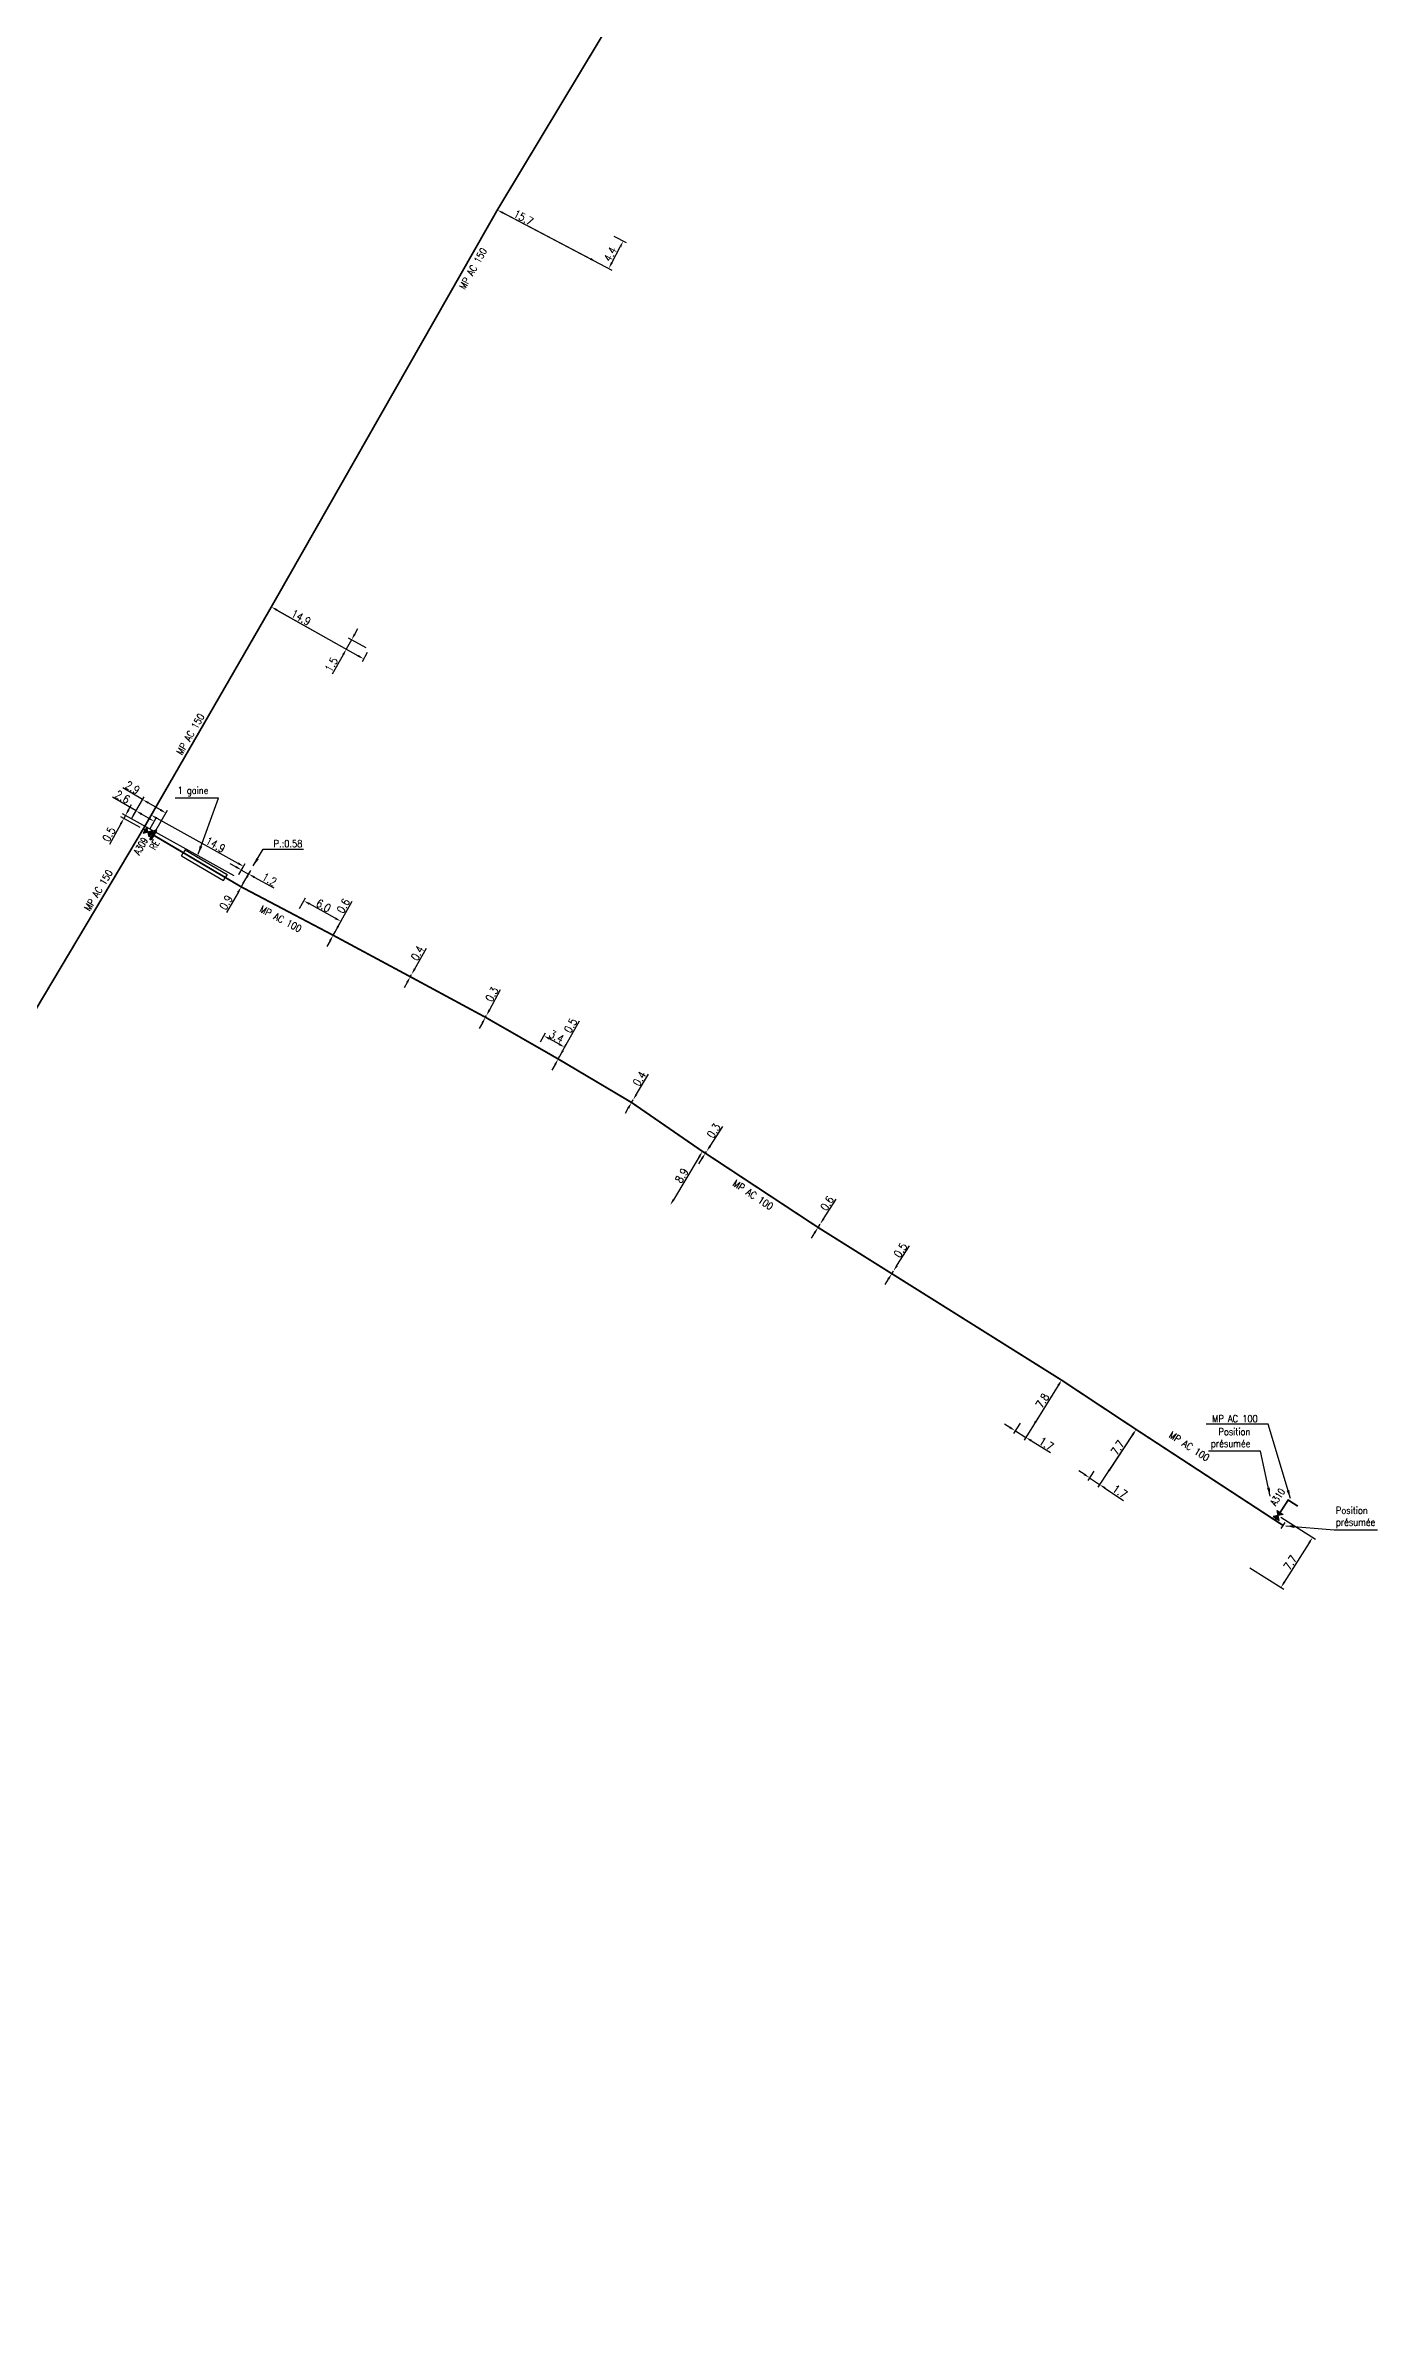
# Model space of a CAD drawing. Header units: millimetres. Extents: x 185000 to 186005, y 127000 to 128000.
# Drawn here: x 185246.9 to 185434.2, y 127181.3 to 127500.2 of the extents above; entities that cross this region are included whole.
import ezdxf
from ezdxf.enums import TextEntityAlignment as Align

# ---------------------------------------------------------------- set-up
doc = ezdxf.new("R2010")
doc.units = ezdxf.units.MM
doc.header["$PDMODE"] = 34
doc.layers.get('0').update_dxf_attribs({"linetype": 'CONTINUOUS'})
doc.layers.get('DEFPOINTS').update_dxf_attribs({"linetype": 'CONTINUOUS'})
for name, color, linetype in [('G_120', 4, 'CONTINUOUS'), ('G_300', 7, 'CONTINUOUS'), ('G_340', 7, 'CONTINUOUS'), ('G_400', 7, 'CONTINUOUS')]:
    doc.layers.add(name, color=color, linetype=linetype)
doc.styles.add('G_ROMANS', font='ROMANS.SHX', dxfattribs={"width": 0.75})
doc.styles.get("Standard").update_dxf_attribs({"font": 'romans.shx', "width": 0.85})
doc.linetypes.add('G_TYPB_AP', pattern='A,5,-0.3,["o",Standard,S=1.5,R=0,X=0,Y=-0.5],-1.65', length=6.95)
doc.linetypes.add('G_TYPB_PE', pattern='A,5,-0.3,["o",Standard,S=1.5,R=0,X=0,Y=-0.5],-1.65', length=6.95)
doc.dimstyles.get("Standard").update_dxf_attribs({"dimtxt": 1.5, "dimasz": 1.2, "dimexe": 0.625, "dimexo": 0.625, "dimgap": 0.25, "dimtad": 1, "dimdec": 1, "dimzin": 0, "dimdsep": 46, "dimtxsty": 'Standard', "dimcen": -0.5, "dimadec": 0, "dimazin": 0, "dimtfac": 1, "dimtdec": 1, "dimtmove": 0, "dimatfit": 3, "dimfxl": 0, "dimtolj": 1, "dimtzin": 0, "dimarcsym": 0})

# ---------------------------------------------------------------- blocks, each defined once
blk = doc.blocks.new('*D412')
at = {"layer": 'DEFPOINTS', "color": 0, "linetype": 'Continuous', "transparency": 16777216}
for p in [(185366.11, 127327.91), (185366.11, 127327.91), (185365.87, 127327.53)]:
    blk.add_point(p, dxfattribs=at)
at = {"layer": 'G_120', "color": 0, "linetype": 'Continuous', "lineweight": -2, "transparency": 16777216}
for p, q in [((185366.59, 127328.67), (185368.36, 127331.43)), ((185365.87, 127327.53), (185366.11, 127327.91)), ((185365.38, 127326.77), (185364.9, 127326.01))]:
    blk.add_line(p, q, dxfattribs=at)
at = {"layer": 'G_120', "color": 0, "linetype": 'Continuous', "transparency": 16777216}
for points in [[(185366.47, 127328.75), (185366.72, 127328.59), (185366.11, 127327.91)], [(185365.26, 127326.85), (185365.51, 127326.69), (185365.87, 127327.53)]]:
    blk.add_solid(points, dxfattribs=at)
at = {"layer": 'G_120', "color": 0, "linetype": 'Continuous', "transparency": 16777216, "insert": (185367.09, 127330.83), "char_height": 1.125, "attachment_point": 5, "rotation": 57.3788}
blk.add_mtext('\\A1;0.5', dxfattribs=at)
blk = doc.blocks.new('*D413')
at = {"layer": 'DEFPOINTS', "color": 0, "linetype": 'Continuous', "transparency": 16777216}
for p in [(185355.79, 127334.49), (185355.79, 127334.49), (185355.5, 127334.03)]:
    blk.add_point(p, dxfattribs=at)
at = {"layer": 'G_120', "color": 0, "linetype": 'Continuous', "lineweight": -2, "transparency": 16777216}
for p, q in [((185356.28, 127335.25), (185358.04, 127338.02)), ((185355.5, 127334.03), (185355.79, 127334.49)), ((185355.01, 127333.27), (185354.53, 127332.51))]:
    blk.add_line(p, q, dxfattribs=at)
at = {"layer": 'G_120', "color": 0, "linetype": 'Continuous', "transparency": 16777216}
for points in [[(185356.15, 127335.33), (185356.4, 127335.17), (185355.79, 127334.49)], [(185354.88, 127333.35), (185355.14, 127333.19), (185355.5, 127334.03)]]:
    blk.add_solid(points, dxfattribs=at)
at = {"layer": 'G_120', "color": 0, "linetype": 'Continuous', "transparency": 16777216, "insert": (185356.77, 127337.42), "char_height": 1.125, "attachment_point": 5, "rotation": 57.4392}
blk.add_mtext('\\A1;0.6', dxfattribs=at)
blk = doc.blocks.new('*D414')
at = {"layer": 'DEFPOINTS', "color": 0, "linetype": 'Continuous', "transparency": 16777216}
for p in [(185339.24, 127344.72), (185334.71, 127337.16), (185334.71, 127337.16)]:
    blk.add_point(p, dxfattribs=at)
at = {"layer": 'G_120', "color": 0, "linetype": 'Continuous', "lineweight": -2, "transparency": 16777216}
blk.add_line((185338.78, 127343.95), (185335.18, 127337.93), dxfattribs=at)
at = {"layer": 'G_120', "color": 0, "linetype": 'Continuous', "transparency": 16777216}
for points in [[(185338.65, 127344.03), (185338.91, 127343.87), (185339.24, 127344.72)], [(185335.05, 127338), (185335.31, 127337.85), (185334.71, 127337.16)]]:
    blk.add_solid(points, dxfattribs=at)
at = {"layer": 'G_120', "color": 0, "linetype": 'Continuous', "transparency": 16777216, "insert": (185336.33, 127341.32), "char_height": 1.125, "attachment_point": 5, "rotation": 59.1218}
blk.add_mtext('\\A1;8.9', dxfattribs=at)
blk = doc.blocks.new('*D415')
at = {"layer": 'DEFPOINTS', "color": 0, "linetype": 'Continuous', "transparency": 16777216}
for p in [(185339.66, 127344.46), (185339.83, 127344.71), (185339.83, 127344.71)]:
    blk.add_point(p, dxfattribs=at)
at = {"layer": 'G_120', "color": 0, "linetype": 'Continuous', "lineweight": -2, "transparency": 16777216}
for p, q in [((185340.32, 127345.47), (185342.11, 127348.21)), ((185339.17, 127343.71), (185338.68, 127342.95)), ((185339.66, 127344.46), (185339.83, 127344.71))]:
    blk.add_line(p, q, dxfattribs=at)
at = {"layer": 'G_120', "color": 0, "linetype": 'Continuous', "transparency": 16777216}
for points in [[(185339.05, 127343.79), (185339.3, 127343.63), (185339.66, 127344.46)], [(185340.19, 127345.55), (185340.45, 127345.38), (185339.83, 127344.71)]]:
    blk.add_solid(points, dxfattribs=at)
at = {"layer": 'G_120', "color": 0, "linetype": 'Continuous', "transparency": 16777216, "insert": (185340.83, 127347.62), "char_height": 1.125, "attachment_point": 5, "rotation": 56.8593}
blk.add_mtext('\\A1;0.3', dxfattribs=at)
blk = doc.blocks.new('*D416')
at = {"layer": 'DEFPOINTS', "color": 0, "linetype": 'Continuous', "transparency": 16777216}
for p in [(185316.25, 127359.72), (185316.95, 127360.98), (185318.96, 127357.71)]:
    blk.add_point(p, dxfattribs=at)
at = {"layer": 'G_120', "color": 0, "linetype": 'Continuous', "lineweight": -2, "transparency": 16777216}
for p, q in [((185316.48, 127360.13), (185317.17, 127361.39)), ((185319.09, 127359.79), (185317.73, 127360.54)), ((185319.19, 127358.12), (185320.1, 127359.77))]:
    blk.add_line(p, q, dxfattribs=at)
at = {"layer": 'G_120', "color": 0, "linetype": 'Continuous', "transparency": 16777216}
for points in [[(185317.81, 127360.67), (185317.66, 127360.41), (185316.95, 127360.98)], [(185319.16, 127359.92), (185319.02, 127359.66), (185319.88, 127359.36)]]:
    blk.add_solid(points, dxfattribs=at)
at = {"layer": 'G_120', "color": 0, "linetype": 'Continuous', "transparency": 16777216, "insert": (185318.72, 127360.86), "char_height": 1.125, "attachment_point": 5, "rotation": 331.0378}
blk.add_mtext('\\A1;3.4', dxfattribs=at)
blk = doc.blocks.new('*D417')
at = {"layer": 'DEFPOINTS', "color": 0, "linetype": 'Continuous', "transparency": 16777216}
for p in [(185318.96, 127357.71), (185319.18, 127358.1), (185319.18, 127358.1)]:
    blk.add_point(p, dxfattribs=at)
at = {"layer": 'G_120', "color": 0, "linetype": 'Continuous', "lineweight": -2, "transparency": 16777216}
for p, q in [((185319.62, 127358.89), (185321.94, 127363.08)), ((185318.53, 127356.92), (185318.09, 127356.13)), ((185318.96, 127357.71), (185319.18, 127358.1))]:
    blk.add_line(p, q, dxfattribs=at)
at = {"layer": 'G_120', "color": 0, "linetype": 'Continuous', "transparency": 16777216}
for points in [[(185318.4, 127356.99), (185318.66, 127356.85), (185318.96, 127357.71)], [(185319.49, 127358.96), (185319.75, 127358.81), (185319.18, 127358.1)]]:
    blk.add_solid(points, dxfattribs=at)
at = {"layer": 'G_120', "color": 0, "linetype": 'Continuous', "transparency": 16777216, "insert": (185320.71, 127362.4), "char_height": 1.125, "attachment_point": 5, "rotation": 61.0411}
blk.add_mtext('\\A1;0.5', dxfattribs=at)
blk = doc.blocks.new('*D418')
at = {"layer": 'DEFPOINTS', "color": 0, "linetype": 'Continuous', "transparency": 16777216}
for p in [(185329.28, 127351.59), (185329.5, 127351.96), (185329.5, 127351.96)]:
    blk.add_point(p, dxfattribs=at)
at = {"layer": 'G_120', "color": 0, "linetype": 'Continuous', "lineweight": -2, "transparency": 16777216}
for p, q in [((185329.96, 127352.74), (185331.65, 127355.59)), ((185328.82, 127350.82), (185328.36, 127350.04)), ((185329.28, 127351.59), (185329.5, 127351.96))]:
    blk.add_line(p, q, dxfattribs=at)
at = {"layer": 'G_120', "color": 0, "linetype": 'Continuous', "transparency": 16777216}
for points in [[(185328.69, 127350.89), (185328.95, 127350.74), (185329.28, 127351.59)], [(185329.83, 127352.81), (185330.09, 127352.66), (185329.5, 127351.96)]]:
    blk.add_solid(points, dxfattribs=at)
at = {"layer": 'G_120', "color": 0, "linetype": 'Continuous', "transparency": 16777216, "insert": (185330.39, 127354.93), "char_height": 1.125, "attachment_point": 5, "rotation": 59.3256}
blk.add_mtext('\\A1;0.4', dxfattribs=at)
blk = doc.blocks.new('*D419')
at = {"layer": 'DEFPOINTS', "color": 0, "linetype": 'Continuous', "transparency": 16777216}
for p in [(185308.73, 127363.57), (185308.86, 127363.8), (185308.86, 127363.8)]:
    blk.add_point(p, dxfattribs=at)
at = {"layer": 'G_120', "color": 0, "linetype": 'Continuous', "lineweight": -2, "transparency": 16777216}
for p, q in [((185309.29, 127364.59), (185310.87, 127367.47)), ((185308.73, 127363.57), (185308.86, 127363.8)), ((185308.3, 127362.78), (185307.87, 127361.99))]:
    blk.add_line(p, q, dxfattribs=at)
at = {"layer": 'G_120', "color": 0, "linetype": 'Continuous', "transparency": 16777216}
for points in [[(185308.17, 127362.85), (185308.43, 127362.71), (185308.73, 127363.57)], [(185309.16, 127364.67), (185309.43, 127364.52), (185308.86, 127363.8)]]:
    blk.add_solid(points, dxfattribs=at)
at = {"layer": 'G_120', "color": 0, "linetype": 'Continuous', "transparency": 16777216, "insert": (185309.64, 127366.79), "char_height": 1.125, "attachment_point": 5, "rotation": 61.3659}
blk.add_mtext('\\A1;0.3', dxfattribs=at)
blk = doc.blocks.new('*D420')
at = {"layer": 'DEFPOINTS', "color": 0, "linetype": 'Continuous', "transparency": 16777216}
for p in [(185298.17, 127369.27), (185298.35, 127369.59), (185298.35, 127369.59)]:
    blk.add_point(p, dxfattribs=at)
at = {"layer": 'G_120', "color": 0, "linetype": 'Continuous', "lineweight": -2, "transparency": 16777216}
for p, q in [((185298.79, 127370.37), (185300.43, 127373.27)), ((185298.17, 127369.27), (185298.35, 127369.59)), ((185297.73, 127368.48), (185297.29, 127367.7))]:
    blk.add_line(p, q, dxfattribs=at)
at = {"layer": 'G_120', "color": 0, "linetype": 'Continuous', "transparency": 16777216}
for points in [[(185297.6, 127368.56), (185297.86, 127368.41), (185298.17, 127369.27)], [(185298.66, 127370.45), (185298.93, 127370.3), (185298.35, 127369.59)]]:
    blk.add_solid(points, dxfattribs=at)
at = {"layer": 'G_120', "color": 0, "linetype": 'Continuous', "transparency": 16777216, "insert": (185299.18, 127372.58), "char_height": 1.125, "attachment_point": 5, "rotation": 60.5701}
blk.add_mtext('\\A1;0.4', dxfattribs=at)
blk = doc.blocks.new('*D421')
at = {"layer": 'DEFPOINTS', "color": 0, "linetype": 'Continuous', "transparency": 16777216}
for p in [(185283.2, 127379.94), (185282.38, 127378.47), (185287.32, 127375.1)]:
    blk.add_point(p, dxfattribs=at)
at = {"layer": 'G_120', "color": 0, "linetype": 'Continuous', "lineweight": -2, "transparency": 16777216}
for p, q in [((185282.61, 127378.88), (185283.43, 127380.35)), ((185287.61, 127377.49), (185283.98, 127379.51)), ((185287.54, 127375.51), (185288.63, 127377.47))]:
    blk.add_line(p, q, dxfattribs=at)
at = {"layer": 'G_120', "color": 0, "linetype": 'Continuous', "transparency": 16777216}
for points in [[(185284.06, 127379.64), (185283.91, 127379.37), (185283.2, 127379.94)], [(185287.69, 127377.62), (185287.54, 127377.36), (185288.4, 127377.06)]]:
    blk.add_solid(points, dxfattribs=at)
at = {"layer": 'G_120', "color": 0, "linetype": 'Continuous', "transparency": 16777216, "insert": (185285.97, 127379.26), "char_height": 1.125, "attachment_point": 5, "rotation": 330.9844}
blk.add_mtext('\\A1;6.0', dxfattribs=at)
blk = doc.blocks.new('*D422')
at = {"layer": 'DEFPOINTS', "color": 0, "linetype": 'Continuous', "transparency": 16777216}
for p in [(185287.59, 127375.6), (185287.59, 127375.6), (185287.32, 127375.1)]:
    blk.add_point(p, dxfattribs=at)
at = {"layer": 'G_120', "color": 0, "linetype": 'Continuous', "lineweight": -2, "transparency": 16777216}
for p, q in [((185288.03, 127376.39), (185289.98, 127379.9)), ((185287.32, 127375.1), (185287.59, 127375.6)), ((185286.88, 127374.31), (185286.44, 127373.53))]:
    blk.add_line(p, q, dxfattribs=at)
at = {"layer": 'G_120', "color": 0, "linetype": 'Continuous', "transparency": 16777216}
for points in [[(185287.9, 127376.46), (185288.16, 127376.31), (185287.59, 127375.6)], [(185286.75, 127374.39), (185287.01, 127374.24), (185287.32, 127375.1)]]:
    blk.add_solid(points, dxfattribs=at)
at = {"layer": 'G_120', "color": 0, "linetype": 'Continuous', "transparency": 16777216, "insert": (185288.75, 127379.23), "char_height": 1.125, "attachment_point": 5, "rotation": 60.9844}
blk.add_mtext('\\A1;0.6', dxfattribs=at)
blk = doc.blocks.new('*D423')
at = {"layer": 'DEFPOINTS', "color": 0, "linetype": 'Continuous', "transparency": 16777216}
for p in [(185273.83, 127383.21), (185274.44, 127384.27), (185274.4, 127381.9)]:
    blk.add_point(p, dxfattribs=at)
at = {"layer": 'G_120', "color": 0, "linetype": 'Continuous', "lineweight": -2, "transparency": 16777216}
for p, q in [((185273.65, 127384.7), (185272.86, 127385.14)), ((185274.06, 127383.62), (185274.67, 127384.67)), ((185274.44, 127384.27), (185275.44, 127383.71)), ((185274.63, 127382.31), (185275.68, 127384.12)), ((185276.23, 127383.27), (185278.98, 127381.75))]:
    blk.add_line(p, q, dxfattribs=at)
at = {"layer": 'G_120', "color": 0, "linetype": 'Continuous', "transparency": 16777216}
for points in [[(185273.72, 127384.84), (185273.58, 127384.57), (185274.44, 127384.27)], [(185276.3, 127383.4), (185276.16, 127383.14), (185275.44, 127383.71)]]:
    blk.add_solid(points, dxfattribs=at)
at = {"layer": 'G_120', "color": 0, "linetype": 'Continuous', "transparency": 16777216, "insert": (185278.36, 127382.95), "char_height": 1.125, "attachment_point": 5, "rotation": 330.9824}
blk.add_mtext('\\A1;1.2', dxfattribs=at)
blk = doc.blocks.new('*D424')
at = {"layer": 'DEFPOINTS', "color": 0, "linetype": 'Continuous', "transparency": 16777216}
for p in [(185274.83, 127382.66), (185274.83, 127382.66), (185274.4, 127381.9)]:
    blk.add_point(p, dxfattribs=at)
at = {"layer": 'G_120', "color": 0, "linetype": 'Continuous', "lineweight": -2, "transparency": 16777216}
for p, q in [((185274.83, 127382.66), (185274.4, 127381.9)), ((185275.28, 127383.43), (185275.73, 127384.21)), ((185273.95, 127381.12), (185272.33, 127378.32))]:
    blk.add_line(p, q, dxfattribs=at)
at = {"layer": 'G_120', "color": 0, "linetype": 'Continuous', "transparency": 16777216}
for points in [[(185275.15, 127383.51), (185275.41, 127383.36), (185274.83, 127382.66)], [(185273.82, 127381.2), (185274.08, 127381.05), (185274.4, 127381.9)]]:
    blk.add_solid(points, dxfattribs=at)
at = {"layer": 'G_120', "color": 0, "linetype": 'Continuous', "transparency": 16777216, "insert": (185272.26, 127379.71), "char_height": 1.125, "attachment_point": 5, "rotation": 59.9705}
blk.add_mtext('\\A1;0.9', dxfattribs=at)
blk = doc.blocks.new('*D425')
at = {"layer": 'DEFPOINTS', "color": 0, "linetype": 'Continuous', "transparency": 16777216}
for p in [(185389.73, 127312.57), (185383.24, 127305.44), (185384.16, 127306.93)]:
    blk.add_point(p, dxfattribs=at)
at = {"layer": 'G_120', "color": 0, "linetype": 'Continuous', "lineweight": -2, "transparency": 16777216}
for p, q in [((185389.49, 127312.17), (185384.48, 127304.12)), ((185382.47, 127305.92), (185381.71, 127306.39)), ((185383.92, 127306.53), (185382.99, 127305.04)), ((185383.24, 127305.44), (185384.72, 127304.52)), ((185385.49, 127304.04), (185388.16, 127302.38))]:
    blk.add_line(p, q, dxfattribs=at)
at = {"layer": 'G_120', "color": 0, "linetype": 'Continuous', "transparency": 16777216}
for points in [[(185382.55, 127306.04), (185382.4, 127305.79), (185383.24, 127305.44)], [(185385.57, 127304.17), (185385.41, 127303.91), (185384.72, 127304.52)]]:
    blk.add_solid(points, dxfattribs=at)
at = {"layer": 'G_120', "color": 0, "linetype": 'Continuous', "transparency": 16777216, "insert": (185387.6, 127303.61), "char_height": 1.125, "attachment_point": 5, "rotation": 328.1234}
blk.add_mtext('\\A1;1.7', dxfattribs=at)
blk = doc.blocks.new('*D426')
at = {"layer": 'DEFPOINTS', "color": 0, "linetype": 'Continuous', "transparency": 16777216}
for p in [(185389.73, 127312.57), (185385.64, 127305.98), (185385.64, 127305.98)]:
    blk.add_point(p, dxfattribs=at)
at = {"layer": 'G_120', "color": 0, "linetype": 'Continuous', "lineweight": -2, "transparency": 16777216}
blk.add_line((185389.26, 127311.81), (185386.11, 127306.75), dxfattribs=at)
at = {"layer": 'G_120', "color": 0, "linetype": 'Continuous', "transparency": 16777216}
for points in [[(185389.13, 127311.89), (185389.39, 127311.73), (185389.73, 127312.57)], [(185385.98, 127306.83), (185386.24, 127306.67), (185385.64, 127305.98)]]:
    blk.add_solid(points, dxfattribs=at)
at = {"layer": 'G_120', "color": 0, "linetype": 'Continuous', "transparency": 16777216, "insert": (185387.05, 127309.67), "char_height": 1.125, "attachment_point": 5, "rotation": 58.1234}
blk.add_mtext('\\A1;7.8', dxfattribs=at)
blk = doc.blocks.new('*D427')
at = {"layer": 'DEFPOINTS', "color": 0, "linetype": 'Continuous', "transparency": 16777216}
for p in [(185400.22, 127305.63), (185394.55, 127300.15), (185393.68, 127298.83)]:
    blk.add_point(p, dxfattribs=at)
at = {"layer": 'G_120', "color": 0, "linetype": 'Continuous', "lineweight": -2, "transparency": 16777216}
for p, q in [((185399.96, 127305.24), (185394.84, 127297.5)), ((185392.93, 127299.33), (185392.18, 127299.83)), ((185394.29, 127299.76), (185393.42, 127298.44)), ((185393.68, 127298.83), (185395.09, 127297.89)), ((185395.84, 127297.4), (185398.46, 127295.66))]:
    blk.add_line(p, q, dxfattribs=at)
at = {"layer": 'G_120', "color": 0, "linetype": 'Continuous', "transparency": 16777216}
for points in [[(185393.01, 127299.46), (185392.84, 127299.21), (185393.68, 127298.83)], [(185395.93, 127297.52), (185395.76, 127297.27), (185395.09, 127297.89)]]:
    blk.add_solid(points, dxfattribs=at)
at = {"layer": 'G_120', "color": 0, "linetype": 'Continuous', "transparency": 16777216, "insert": (185397.94, 127296.91), "char_height": 1.125, "attachment_point": 5, "rotation": 326.4657}
blk.add_mtext('\\A1;1.7', dxfattribs=at)
blk = doc.blocks.new('*D428')
at = {"layer": 'DEFPOINTS', "color": 0, "linetype": 'Continuous', "transparency": 16777216}
for p in [(185400.22, 127305.63), (185395.97, 127299.21), (185395.97, 127299.21)]:
    blk.add_point(p, dxfattribs=at)
at = {"layer": 'G_120', "color": 0, "linetype": 'Continuous', "lineweight": -2, "transparency": 16777216}
blk.add_line((185399.72, 127304.88), (185396.47, 127299.96), dxfattribs=at)
at = {"layer": 'G_120', "color": 0, "linetype": 'Continuous', "transparency": 16777216}
for points in [[(185399.6, 127304.96), (185399.85, 127304.8), (185400.22, 127305.63)], [(185396.34, 127300.05), (185396.59, 127299.88), (185395.97, 127299.21)]]:
    blk.add_solid(points, dxfattribs=at)
at = {"layer": 'G_120', "color": 0, "linetype": 'Continuous', "transparency": 16777216, "insert": (185397.63, 127303.08), "char_height": 1.125, "attachment_point": 5, "rotation": 56.4657}
blk.add_mtext('\\A1;7.7', dxfattribs=at)
blk = doc.blocks.new('*D429')
at = {"layer": 'DEFPOINTS', "color": 0, "transparency": 16777216}
for p in [(185420.19, 127293.53), (185415.83, 127286.41), (185420.58, 127283.41)]:
    blk.add_point(p, dxfattribs=at)
at = {"layer": 'G_300', "color": 0, "lineweight": -2, "transparency": 16777216}
for p, q in [((185420.59, 127293.28), (185425.43, 127290.22)), ((185424.55, 127289.71), (185421.06, 127284.17)), ((185416.23, 127286.16), (185420.97, 127283.16))]:
    blk.add_line(p, q, dxfattribs=at)
at = {"layer": 'G_300', "color": 0, "transparency": 16777216}
for points in [[(185424.43, 127289.79), (185424.68, 127289.63), (185425.04, 127290.47)], [(185420.93, 127284.25), (185421.18, 127284.09), (185420.58, 127283.41)]]:
    blk.add_solid(points, dxfattribs=at)
at = {"layer": 'G_300', "color": 0, "transparency": 16777216, "insert": (185421.9, 127286.91), "char_height": 1.125, "attachment_point": 5, "rotation": 57.7087}
blk.add_mtext('\\A1;7.7', dxfattribs=at)
blk = doc.blocks.new('G_300_04')
at = {"linetype": 'Continuous'}
h = blk.add_hatch(color=0, dxfattribs=at)
h.paths.add_polyline_path([(-0.5, 0.5), (-0.5, -0.5), (0, 0)])
h.paths.add_polyline_path([(0.5, 0.5), (0, 0), (0.5, -0.5)])
at = {"color": 0, "linetype": 'Continuous', "flags": 128}
blk.add_lwpolyline([(-0.5, -0.5), (0.5, 0.5), (0.5, -0.5), (-0.5, 0.5)], close=True, dxfattribs=at)
at = {"color": 0, "linetype": 'Continuous', "width": 0.75}
blk.add_attdef('NUM', text='', height=1, dxfattribs=at).set_placement((0, 1.78), align=Align.MIDDLE_CENTER)
at = {"color": 0, "linetype": 'Continuous', "width": 0.75, "flags": 3}
for tag, p in [('DEF_LEG', (0, -5)), ('DEF_COUP', (0, -7.5)), ('DEF_TYPE', (0, -10))]:
    blk.add_attdef(tag, text='', height=1.2, dxfattribs=at).set_placement(p, align=Align.MIDDLE)
blk = doc.blocks.new('G_340_07')
at = {"color": 0, "linetype": 'Continuous', "const_width": 0.25, "flags": 128}
blk.add_lwpolyline([(0, 0), (0.35, 0)], dxfattribs=at)
at = {"color": 0, "linetype": 'Continuous', "flags": 128}
blk.add_lwpolyline([(0.35, -0.5), (0.35, 0.5)], dxfattribs=at)
at = {"color": 0, "linetype": 'Continuous', "width": 0.75, "flags": 3}
for tag, p in [('DEF_LEG', (0, -5)), ('DEF_COUP', (0, -7.5)), ('DEF_TYPE', (0, -10))]:
    blk.add_attdef(tag, text='', height=1.2, dxfattribs=at).set_placement(p, align=Align.MIDDLE)
blk = doc.blocks.new('*D430')
at = {"layer": 'DEFPOINTS', "color": 0, "linetype": 'Continuous', "ltscale": 0.5, "transparency": 16777216}
for p in [(185260.61, 127390.03), (185273.83, 127383.21), (185274.73, 127384.78)]:
    blk.add_point(p, dxfattribs=at)
at = {"layer": 'G_120', "color": 0, "linetype": 'Continuous', "lineweight": -2, "ltscale": 0.5, "transparency": 16777216}
for p, q in [((185260.85, 127390.43), (185261.98, 127392.39)), ((185262.53, 127391.55), (185273.94, 127385.22)), ((185274.06, 127383.62), (185274.97, 127385.19))]:
    blk.add_line(p, q, dxfattribs=at)
at = {"layer": 'G_120', "color": 0, "linetype": 'Continuous', "ltscale": 0.5, "transparency": 16777216}
for points in [[(185262.61, 127391.68), (185262.46, 127391.41), (185261.75, 127391.98)], [(185274.02, 127385.35), (185273.87, 127385.08), (185274.73, 127384.78)]]:
    blk.add_solid(points, dxfattribs=at)
at = {"layer": 'G_120', "color": 0, "linetype": 'Continuous', "ltscale": 0.5, "transparency": 16777216, "insert": (185270.77, 127387.83), "char_height": 1.125, "attachment_point": 5, "rotation": 330.9824}
blk.add_mtext('\\A1;14.9', dxfattribs=at)
blk = doc.blocks.new('*D431')
at = {"layer": 'DEFPOINTS', "color": 0, "linetype": 'Continuous', "ltscale": 0.5, "transparency": 16777216}
for p in [(185278.63, 127421.26), (185289.91, 127416.63), (185292.35, 127415.25)]:
    blk.add_point(p, dxfattribs=at)
at = {"layer": 'G_120', "color": 0, "linetype": 'Continuous', "lineweight": -2, "ltscale": 0.5, "transparency": 16777216}
for p, q in [((185279.04, 127421.03), (185289.58, 127415.09)), ((185290.35, 127417.41), (185290.79, 127418.2)), ((185288.73, 127414.54), (185287.19, 127411.8)), ((185289.91, 127416.63), (185289.17, 127415.32)), ((185291.94, 127415.48), (185289.5, 127416.86))]:
    blk.add_line(p, q, dxfattribs=at)
at = {"layer": 'G_120', "color": 0, "linetype": 'Continuous', "ltscale": 0.5, "transparency": 16777216}
for points in [[(185290.22, 127417.48), (185290.48, 127417.34), (185289.91, 127416.63)], [(185288.6, 127414.61), (185288.86, 127414.46), (185289.17, 127415.32)]]:
    blk.add_solid(points, dxfattribs=at)
at = {"layer": 'G_120', "color": 0, "linetype": 'Continuous', "ltscale": 0.5, "transparency": 16777216, "insert": (185287.08, 127413.14), "char_height": 1.125, "attachment_point": 5, "rotation": 60.6151}
blk.add_mtext('\\A1;1.5', dxfattribs=at)
blk = doc.blocks.new('*D432')
at = {"layer": 'DEFPOINTS', "color": 0, "linetype": 'Continuous', "ltscale": 0.5, "transparency": 16777216}
for p in [(185278.63, 127421.26), (185291.61, 127413.94), (185292.35, 127415.25)]:
    blk.add_point(p, dxfattribs=at)
at = {"layer": 'G_120', "color": 0, "linetype": 'Continuous', "lineweight": -2, "ltscale": 0.5, "transparency": 16777216}
for p, q in [((185279.41, 127420.81), (185290.83, 127414.39)), ((185292.12, 127414.84), (185291.38, 127413.54))]:
    blk.add_line(p, q, dxfattribs=at)
at = {"layer": 'G_120', "color": 0, "linetype": 'Continuous', "ltscale": 0.5, "transparency": 16777216}
for points in [[(185279.49, 127420.95), (185279.34, 127420.68), (185278.63, 127421.26)], [(185290.9, 127414.52), (185290.76, 127414.26), (185291.61, 127413.94)]]:
    blk.add_solid(points, dxfattribs=at)
at = {"layer": 'G_120', "color": 0, "linetype": 'Continuous', "ltscale": 0.5, "transparency": 16777216, "insert": (185282.81, 127419.76), "char_height": 1.125, "attachment_point": 5, "rotation": 330.6151}
blk.add_mtext('\\A1;14.9', dxfattribs=at)
blk = doc.blocks.new('*D433')
at = {"layer": 'DEFPOINTS', "color": 0, "linetype": 'Continuous', "ltscale": 0.5, "transparency": 16777216}
for p in [(185258.11, 127391.93), (185260.61, 127390.03), (185273.83, 127383.21)]:
    blk.add_point(p, dxfattribs=at)
at = {"layer": 'G_120', "color": 0, "linetype": 'Continuous', "lineweight": -2, "ltscale": 0.5, "transparency": 16777216}
for p, q in [((185260.2, 127390.25), (185257.49, 127391.76)), ((185273.42, 127383.44), (185257.7, 127392.16)), ((185258.11, 127391.93), (185257.9, 127391.53)), ((185258.55, 127392.72), (185258.99, 127393.5)), ((185257.46, 127390.75), (185255.87, 127387.88))]:
    blk.add_line(p, q, dxfattribs=at)
at = {"layer": 'G_120', "color": 0, "linetype": 'Continuous', "ltscale": 0.5, "transparency": 16777216}
for points in [[(185257.33, 127390.82), (185257.59, 127390.68), (185257.9, 127391.53)], [(185258.42, 127392.79), (185258.68, 127392.64), (185258.11, 127391.93)]]:
    blk.add_solid(points, dxfattribs=at)
at = {"layer": 'G_120', "color": 0, "linetype": 'Continuous', "ltscale": 0.5, "transparency": 16777216, "insert": (185255.79, 127389.28), "char_height": 1.125, "attachment_point": 5, "rotation": 60.9824}
blk.add_mtext('\\A1;0.5', dxfattribs=at)
blk = doc.blocks.new('*D434')
at = {"layer": 'DEFPOINTS', "color": 0, "transparency": 16777216}
for p in [(185259.61, 127392.58), (185258.73, 127391.07), (185261.29, 127389.63)]:
    blk.add_point(p, dxfattribs=at)
at = {"layer": 'G_300', "color": 0, "lineweight": -2, "transparency": 16777216}
for p, q in [((185259.61, 127392.58), (185256.3, 127394.5)), ((185258.97, 127391.48), (185259.84, 127392.99)), ((185261.37, 127391.56), (185260.39, 127392.13)), ((185261.53, 127390.03), (185262.39, 127391.51))]:
    blk.add_line(p, q, dxfattribs=at)
at = {"layer": 'G_300', "color": 0, "transparency": 16777216}
for points in [[(185260.46, 127392.26), (185260.31, 127392), (185259.61, 127392.58)], [(185261.45, 127391.69), (185261.3, 127391.43), (185262.15, 127391.11)]]:
    blk.add_solid(points, dxfattribs=at)
at = {"layer": 'G_300', "color": 0, "transparency": 16777216, "insert": (185257.7, 127394.55), "char_height": 1.125, "attachment_point": 5, "rotation": 329.8783}
blk.add_mtext('\\A1;2.6', dxfattribs=at)
blk = doc.blocks.new('*D435')
at = {"layer": 'DEFPOINTS', "color": 0, "ltscale": 0.5, "transparency": 16777216}
for p in [(185260.53, 127394.17), (185258.96, 127391.46), (185262.02, 127389.2)]:
    blk.add_point(p, dxfattribs=at)
at = {"layer": 'G_340', "color": 0, "lineweight": -2, "ltscale": 0.5, "transparency": 16777216}
for p, q in [((185260.53, 127394.17), (185257.74, 127395.8)), ((185259.19, 127391.87), (185260.77, 127394.58)), ((185263.03, 127392.73), (185261.31, 127393.72)), ((185262.26, 127389.6), (185264.04, 127392.68))]:
    blk.add_line(p, q, dxfattribs=at)
at = {"layer": 'G_340', "color": 0, "ltscale": 0.5, "transparency": 16777216}
for points in [[(185261.39, 127393.85), (185261.24, 127393.59), (185260.53, 127394.17)], [(185263.1, 127392.86), (185262.95, 127392.6), (185263.81, 127392.28)]]:
    blk.add_solid(points, dxfattribs=at)
at = {"layer": 'G_340', "color": 0, "ltscale": 0.5, "transparency": 16777216, "insert": (185259.12, 127395.86), "char_height": 1.125, "attachment_point": 5, "rotation": 329.8783}
blk.add_mtext('\\A1;2.9', dxfattribs=at)
blk = doc.blocks.new('G_340_17')
at = {"linetype": 'Continuous'}
blk.add_hatch(color=0, dxfattribs=at).paths.add_polyline_path([(0.125, 0.75), (-0.125, 0.75), (-0.125, -0.75), (0.125, -0.75)])
at = {"color": 0, "linetype": 'Continuous'}
blk.add_lwpolyline([(-0.125, 0.75), (0.125, 0.75), (0.125, -0.75), (-0.125, -0.75)], close=True, dxfattribs=at)
at = {"color": 0, "linetype": 'Continuous', "width": 0.75}
for tag, height, flags, p in [('RE', 1, 8, (0, 2.5)), ('DEF_LEG', 1.2, 3, (0, -5)), ('DEF_COUP', 1.2, 3, (0, -7.5)), ('DEF_TYPE', 1.2, 3, (0, -10))]:
    blk.add_attdef(tag, text='', height=height, dxfattribs=dict(at, flags=flags)).set_placement(p, align=Align.MIDDLE)
blk = doc.blocks.new('*D444')
at = {"layer": 'DEFPOINTS', "color": 0, "linetype": 'Continuous', "ltscale": 0.5, "transparency": 16777216}
for p in [(185310.41, 127477.06), (185326.35, 127473.6), (185328.11, 127472.67)]:
    blk.add_point(p, dxfattribs=at)
at = {"layer": 'G_120', "color": 0, "linetype": 'Continuous', "lineweight": -2, "ltscale": 0.5, "transparency": 16777216}
for p, q in [((185310.83, 127476.84), (185326.49, 127468.61)), ((185326.5, 127469.63), (185327.69, 127471.88)), ((185326.77, 127473.38), (185328.53, 127472.46))]:
    blk.add_line(p, q, dxfattribs=at)
at = {"layer": 'G_120', "color": 0, "linetype": 'Continuous', "ltscale": 0.5, "transparency": 16777216}
for points in [[(185327.56, 127471.95), (185327.82, 127471.81), (185328.11, 127472.67)], [(185326.36, 127469.7), (185326.63, 127469.56), (185326.08, 127468.83)]]:
    blk.add_solid(points, dxfattribs=at)
at = {"layer": 'G_120', "color": 0, "linetype": 'Continuous', "ltscale": 0.5, "transparency": 16777216, "insert": (185326.29, 127470.83), "char_height": 1.125, "attachment_point": 5, "rotation": 62.0636}
blk.add_mtext('\\A1;4.4', dxfattribs=at)
blk = doc.blocks.new('*D445')
at = {"layer": 'DEFPOINTS', "color": 0, "linetype": 'Continuous', "ltscale": 0.5, "transparency": 16777216}
for p in [(185310.41, 127477.06), (185324.31, 127469.76), (185324.31, 127469.76)]:
    blk.add_point(p, dxfattribs=at)
at = {"layer": 'G_120', "color": 0, "linetype": 'Continuous', "lineweight": -2, "ltscale": 0.5, "transparency": 16777216}
blk.add_line((185311.21, 127476.64), (185323.52, 127470.17), dxfattribs=at)
at = {"layer": 'G_120', "color": 0, "linetype": 'Continuous', "ltscale": 0.5, "transparency": 16777216}
for points in [[(185311.28, 127476.77), (185311.14, 127476.51), (185310.41, 127477.06)], [(185323.59, 127470.31), (185323.45, 127470.04), (185324.31, 127469.76)]]:
    blk.add_solid(points, dxfattribs=at)
at = {"layer": 'G_120', "color": 0, "linetype": 'Continuous', "ltscale": 0.5, "transparency": 16777216, "insert": (185314.07, 127475.98), "char_height": 1.125, "attachment_point": 5, "rotation": 332.2889}
blk.add_mtext('\\A1;15.7', dxfattribs=at)

msp = doc.modelspace()

# ---------------------------------------------------------------- linework, layer by layer
at = {"layer": 'G_120', "linetype": 'G_TYPB_AP', "flags": 128}
for points in [[(185080.42, 127000, 0.25, 0.25, 0), (185081.56, 127010.06, 0.25, 0.25, 0), (185082.64, 127019.74, 0.25, 0.25, 0), (185085.52, 127035.22, 0.25, 0.25, 0), (185088.29, 127045.19, 0.25, 0.25, 0), (185088.29, 127045.19, 0.25, 0.25, 0), (185095.46, 127068.82, 0.25, 0.25, 0), (185098.3, 127078.41, 0.25, 0.25, 0), (185102.04, 127089.78, 0.25, 0.25, 0), (185102.99, 127092.47, 0.25, 0.25, 0), (185112.58, 127118.32, 0.25, 0.25, 0), (185121.35, 127136.93, 0.25, 0.25, 0), (185125.1, 127146.13, 0.25, 0.25, 0), (185129.28, 127157.76, 0.25, 0.25, 0), (185133.32, 127169.08, 0.25, 0.25, 0), (185138.27, 127180.01, 0.25, 0.25, 0), (185143.82, 127190.79, 0.25, 0.25, 0), (185160.17, 127219.65, 0.25, 0.25, 0), (185163.5, 127224.36, 0.25, 0.25, 0), (185175.11, 127244.46, 0.25, 0.25, 0), (185181.73, 127256.44, 0.25, 0.25, 0), (185201.08, 127288.13, 0.25, 0.25, 0), (185225.01, 127329.72, 0.25, 0.25, 0), (185229.88, 127338.42, 0.25, 0.25, 0), (185260.61, 127390.03, 0.25, 0.25, 0), (185278.63, 127421.26, 0.25, 0.25, 0), (185310.41, 127477.06, 0.25, 0.25, 0), (185329.5, 127508.76, 0.25, 0.25, 0), (185336.7, 127521.05, 0.25, 0.25, 0), (185338.24, 127522.26, 0.25, 0.25, 0)], [(185260.86, 127389.88, 0.25, 0.25, 0), (185260.61, 127390.03, 0, 0, 0)], [(185420.61, 127292.32, 0.25, 0.25, 0), (185419.76, 127292.87, 0.25, 0.25, 0), (185400.22, 127305.63, 0.25, 0.25, 0), (185389.73, 127312.57, 0.25, 0.25, 0), (185365.87, 127327.53, 0.25, 0.25, 0), (185355.5, 127334.03, 0.25, 0.25, 0), (185339.66, 127344.46, 0.25, 0.25, 0), (185339.24, 127344.72, 0.25, 0.25, 0), (185329.28, 127351.59, 0.25, 0.25, 0), (185318.96, 127357.71, 0.25, 0.25, 0), (185308.73, 127363.57, 0.25, 0.25, 0), (185298.17, 127369.27, 0.25, 0.25, 0), (185287.32, 127375.1, 0.25, 0.25, 0), (185274.4, 127381.9, 0.25, 0.25, 0), (185262.02, 127389.2, 0.25, 0.25, 0), (185261.72, 127389.37, 0, 0, 0)]]:
    msp.add_lwpolyline(points, format="xyseb", dxfattribs=at)
at = {"layer": 'G_120', "linetype": 'G_TYPB_AP', "const_width": 0.25, "flags": 128}
for points in [[(185422.95, 127294.85), (185421.6, 127295.71), (185420.46, 127293.95)], [(185419.92, 127293.11), (185419.76, 127292.87)]]:
    msp.add_lwpolyline(points, dxfattribs=at)
at = {"layer": 'G_400', "color": 7, "linetype": 'CONTINUOUS'}
for p, q in [((185266, 127386.27), (185266.25, 127386.7)), ((185266, 127386.27), (185271.89, 127382.8)), ((185266.51, 127387.13), (185266.25, 127386.7)), ((185266.51, 127387.13), (185272.4, 127383.66)), ((185271.89, 127382.8), (185272.15, 127383.23)), ((185272.4, 127383.66), (185272.15, 127383.23))]:
    msp.add_line(p, q, dxfattribs=at)

# ---------------------------------------------------------------- block references
at = {"layer": 'G_300'}
ref = msp.add_blockref('G_300_04', (185261.29, 127389.63), dxfattribs=dict(at, rotation=329.4784950935066))
ref.add_attrib('NUM', 'A309', dxfattribs={"layer": '0', "color": 0, "linetype": 'Continuous', "height": 1, "rotation": 59.4785, "style": 'G_ROMANS', "width": 0.75}).set_placement((185260.27, 127387.64), align=Align.MIDDLE)
ref = msp.add_blockref('G_300_04', (185420.19, 127293.53), dxfattribs=dict(at, rotation=57.06446206314492))
ref.add_attrib('NUM', 'A310', dxfattribs={"layer": '0', "color": 0, "linetype": 'Continuous', "height": 1, "rotation": 56.6195, "style": 'G_ROMANS', "width": 0.75}).set_placement((185420.11, 127296.13), align=Align.MIDDLE)
at = {"layer": 'G_340', "ltscale": 0.5}
ref = msp.add_blockref('G_340_17', (185262.02, 127389.2), dxfattribs=dict(at, rotation=329.8783223427356))
ref.add_attrib('RE', 'RE', dxfattribs={"layer": '0', "color": 0, "linetype": 'Continuous', "height": 1, "rotation": 59.8783, "width": 0.75}).set_placement((185262.19, 127387.79), align=Align.MIDDLE)
at = {"layer": 'G_340', "rotation": 326.8596443809779}
msp.add_blockref('G_340_07', (185420.61, 127292.32), dxfattribs=at)

# ---------------------------------------------------------------- texts
at = {"layer": 'G_120', "linetype": 'G_TYPB_PE', "width": 0.85}
msp.add_text('MP AC 150', height=1, rotation=60.3335, dxfattribs=at).set_placement((185306.98, 127468.81), align=Align.MIDDLE)
at = {"layer": 'G_120', "linetype": 'Continuous', "char_height": 1, "attachment_point": 5}
for s, insert, rotation in [('MP AC 150', (185267.24, 127403.36), 60.0208), ('MP AC 150', (185254.31, 127381.42), 59.2249), ('MP AC 100', (185279.94, 127377.4), 332.237), ('MP AC 100', (185346.36, 127338.61), 326.6241), ('MP AC 100', (185407.69, 127303.27), 326.8596)]:
    msp.add_mtext(s, dxfattribs=dict(at, insert=insert, rotation=rotation))
at = {"layer": 'G_120', "linetype": 'Continuous', "char_height": 1}
for s, insert, attachment_point in [('P.:0.58', (185278.95, 127387.97), 4), ('MP AC 100', (185417.32, 127307.14), 6)]:
    msp.add_mtext(s, dxfattribs=dict(at, insert=insert, attachment_point=attachment_point))
at = {"layer": 'G_300', "insert": (185416.28, 127304.33), "char_height": 1, "attachment_point": 6}
msp.add_mtext('Position\\Pprésumée', dxfattribs=at)
at = {"layer": 'G_340', "insert": (185428.31, 127293.27), "char_height": 1, "attachment_point": 4}
msp.add_mtext('Position\\Pprésumée', dxfattribs=at)
at = {"layer": 'G_400', "linetype": 'Continuous', "insert": (185269.77, 127395.31), "char_height": 1, "attachment_point": 6}
msp.add_mtext('1 gaine', dxfattribs=at)

# ---------------------------------------------------------------- dimensions: what is measured, and where the dimension line sits
at = {"layer": 'G_120', "linetype": 'Continuous', "ltscale": 0.5}
for base, p1, p2, angle, picture, middle in [((185324.31, 127469.76), (185310.41, 127477.06), (185324.31, 127469.76), 152.2889, '*D445', (185313.72, 127475.32)), ((185328.11, 127472.67), (185310.41, 127477.06), (185326.35, 127473.6), 242.0636, '*D444', (185326.95, 127470.48)), ((185289.91, 127416.63), (185278.63, 127421.26), (185292.35, 127415.25), 240.6151, '*D431', (185287.74, 127412.77)), ((185291.61, 127413.94), (185278.63, 127421.26), (185292.35, 127415.25), 150.6151, '*D432', (185282.45, 127419.11)), ((185258.11457, 127391.928307), (185260.614877, 127390.026761), (185273.826, 127383.213), 240.982375, '*D433', (185256.446246, 127388.920753)), ((185274.73, 127384.78), (185260.61, 127390.03), (185273.83, 127383.21), 150.9824, '*D430', (185270.41, 127387.18))]:
    dim = msp.add_linear_dim(base=base, p1=p1, p2=p2, angle=angle, dimstyle='Standard', override={"dimscale": 0.75}, dxfattribs=at)
    dim.commit()
    dim.dimension.update_dxf_attribs({"geometry": picture, "text_midpoint": middle, "dimtype": 160})
at = {"layer": 'G_120', "linetype": 'Continuous'}
for base, p1, p2, angle, picture, middle in [((185274.83, 127382.66), (185274.4, 127381.9), (185274.83, 127382.66), 239.9705, '*D424', (185272.91, 127379.33)), ((185283.1978, 127379.9423), (185287.3162, 127375.1007), (185282.38, 127378.468), 330.9844, '*D421', (185285.6048, 127378.6072)), ((185287.59, 127375.6), (185287.32, 127375.1), (185287.59, 127375.6), 240.9844, '*D422', (185289.4, 127378.86)), ((185298.35, 127369.59), (185298.17, 127369.27), (185298.35, 127369.59), 240.5701, '*D420', (185299.83, 127372.21)), ((185308.86, 127363.8), (185308.73, 127363.57), (185308.86, 127363.8), 241.3659, '*D419', (185310.3, 127366.43)), ((185319.18194, 127358.09944), (185318.96406, 127357.7057), (185319.18194, 127358.09944), 241.04111, '*D417', (185321.36352, 127362.04179)), ((185316.9464, 127360.9784), (185318.9641, 127357.7057), (185316.25, 127359.72), 331.0378, '*D416', (185318.3524, 127360.2003)), ((185329.5, 127351.96), (185329.28, 127351.59), (185329.5, 127351.96), 239.3256, '*D418', (185331.04, 127354.55)), ((185339.83, 127344.71), (185339.66, 127344.46), (185339.83, 127344.71), 236.8593, '*D415', (185341.46, 127347.21)), ((185355.7915, 127334.4948), (185355.4955, 127334.0313), (185355.7915, 127334.4948), 237.4392, '*D413', (185357.4003, 127337.0143)), ((185366.11, 127327.91), (185365.87, 127327.53), (185366.11, 127327.91), 237.3788, '*D412', (185367.72, 127330.43)), ((185383.2386, 127305.4413), (185389.7335, 127312.5723), (185384.165, 127306.931), 328.1234, '*D425', (185387.2051, 127302.9746)), ((185393.68, 127298.83), (185400.22, 127305.63), (185394.55, 127300.15), 326.4657, '*D427', (185397.53, 127296.28)), ((185395.97, 127299.21), (185400.22, 127305.63), (185395.97, 127299.21), 56.4657, '*D428', (185398.25, 127302.66))]:
    dim = msp.add_linear_dim(base=base, p1=p1, p2=p2, angle=angle, dimstyle='Standard', override={"dimscale": 0.75}, dxfattribs=at)
    dim.commit()
    dim.dimension.update_dxf_attribs({"geometry": picture, "text_midpoint": middle, "dimtype": 160})
for base, p1, p2, angle, text, picture, middle in [((185274.44, 127384.27), (185274.4, 127381.9), (185273.83, 127383.21), 330.9824, '1.2', '*D423', (185278, 127382.29)), ((185334.71, 127337.16), (185339.24, 127344.72), (185334.71, 127337.16), 59.1218, '8.9', '*D414', (185336.98, 127340.94))]:
    dim = msp.add_linear_dim(base=base, p1=p1, p2=p2, angle=angle, text=text, dimstyle='Standard', override={"dimscale": 0.75}, dxfattribs=at)
    dim.commit()
    dim.dimension.update_dxf_attribs({"geometry": picture, "text_midpoint": middle, "dimtype": 160})
dim = msp.add_linear_dim(base=(185385.64, 127305.98), p1=(185389.73, 127312.57), p2=(185385.64, 127305.98), angle=58.1234, dimstyle='Standard', override={"dimscale": 0.75}, dxfattribs=at)
dim.commit()
dim.dimension.update_dxf_attribs({"geometry": '*D426', "text_midpoint": (185387.05, 127309.67)})
at = {"layer": 'G_300'}
for base, p1, p2, angle, text, picture, middle in [((185259.61, 127392.58), (185261.29, 127389.63), (185258.73, 127391.07), 329.8783, '2.6', '*D434', (185257.32, 127393.91)), ((185420.58, 127283.41), (185420.19, 127293.53), (185415.83, 127286.41), 57.7087, '7.7', '*D429', (185422.53, 127286.51))]:
    dim = msp.add_linear_dim(base=base, p1=p1, p2=p2, angle=angle, text=text, dimstyle='Standard', override={"dimscale": 0.75}, dxfattribs=at)
    dim.commit()
    dim.dimension.update_dxf_attribs({"geometry": picture, "text_midpoint": middle, "dimtype": 160})
at = {"layer": 'G_340', "ltscale": 0.5}
dim = msp.add_linear_dim(base=(185260.53, 127394.17), p1=(185262.02, 127389.2), p2=(185258.96, 127391.46), angle=329.8783, text='2.9', dimstyle='Standard', override={"dimscale": 0.75}, dxfattribs=at)
dim.commit()
dim.dimension.update_dxf_attribs({"geometry": '*D435', "text_midpoint": (185258.74, 127395.21), "dimtype": 160})

# ---------------------------------------------------------------- leaders
at = {"layer": 'G_120', "linetype": 'Continuous', "annotation_type": 0, "has_hookline": 1}
for points, hookline_direction, text_width in [([(185276.09, 127384.85), (185277.5, 127387.22), (185278.7, 127387.22)], 0, 4.21), ([(185421.91, 127295.92), (185418.77, 127306.39), (185417.57, 127306.39)], 1, 7.25)]:
    msp.add_leader(points, dimstyle='Standard', dxfattribs=dict(at, hookline_direction=hookline_direction, text_width=text_width))
at = {"layer": 'G_300', "annotation_type": 0, "has_hookline": 1, "hookline_direction": 1, "text_width": 5.87}
msp.add_leader([(185419.07, 127296.27), (185417.73, 127302.58), (185416.53, 127302.58)], dimstyle='Standard', dxfattribs=at)
at = {"layer": 'G_340', "annotation_type": 0, "has_hookline": 1, "hookline_direction": 0, "text_width": 5.87}
msp.add_leader([(185421.27, 127292.08), (185428.06, 127291.52)], dimstyle='Standard', dxfattribs=at)
at = {"layer": 'G_400', "linetype": 'Continuous', "annotation_type": 0, "has_hookline": 1, "hookline_direction": 1, "text_width": 4.65}
msp.add_leader([(185268.33, 127386.49), (185271.22, 127394.39), (185270.02, 127394.39)], dimstyle='Standard', dxfattribs=at)

doc.saveas('drawing.dxf')
